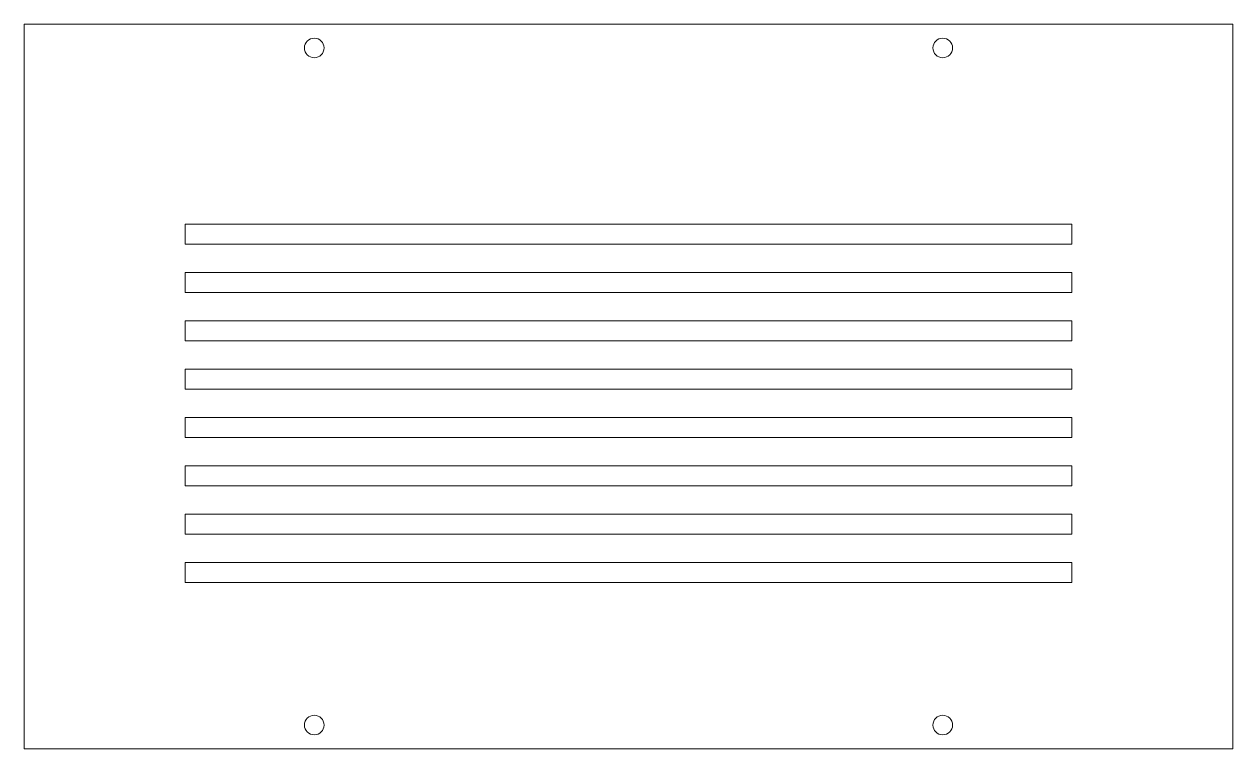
# Model space of a CAD drawing. Header units: inches. Extents: x 0 to 18.8, y 0 to 11.2.
import ezdxf

# ---------------------------------------------------------------- set-up
doc = ezdxf.new("R2010")
doc.units = ezdxf.units.IN
doc.header["$MEASUREMENT"] = 0
doc.layers.add('None', color=7, linetype='Continuous', lineweight=5)

msp = doc.modelspace()

# ---------------------------------------------------------------- linework, layer by layer
at = {"layer": 'None', "color": 7, "linetype": 'Continuous', "lineweight": 5, "flags": 128}
for points in [[(0, 11.25), (18.75, 11.25), (18.75, 0), (0, 0)], [(2.5, 8.143), (16.25, 8.143), (16.25, 7.833), (2.5, 7.833)], [(2.5, 7.393), (16.25, 7.393), (16.25, 7.083), (2.5, 7.083)], [(2.5, 6.643), (16.25, 6.643), (16.25, 6.333), (2.5, 6.333)], [(2.5, 5.893), (16.25, 5.893), (16.25, 5.583), (2.5, 5.583)], [(2.5, 5.143), (16.25, 5.143), (16.25, 4.833), (2.5, 4.833)], [(2.5, 4.393), (16.25, 4.393), (16.25, 4.083), (2.5, 4.083)], [(2.5, 3.643), (16.25, 3.643), (16.25, 3.333), (2.5, 3.333)], [(2.5, 2.893), (16.25, 2.893), (16.25, 2.583), (2.5, 2.583)]]:
    msp.add_lwpolyline(points, close=True, dxfattribs=at)
at = {"layer": 'None', "color": 7, "linetype": 'Continuous', "lineweight": 5}
for centre in [(4.5, 10.881), (14.25, 10.881), (4.5, 0.369), (14.25, 0.369)]:
    msp.add_circle(centre, 0.152, dxfattribs=at)

doc.saveas('drawing.dxf')
